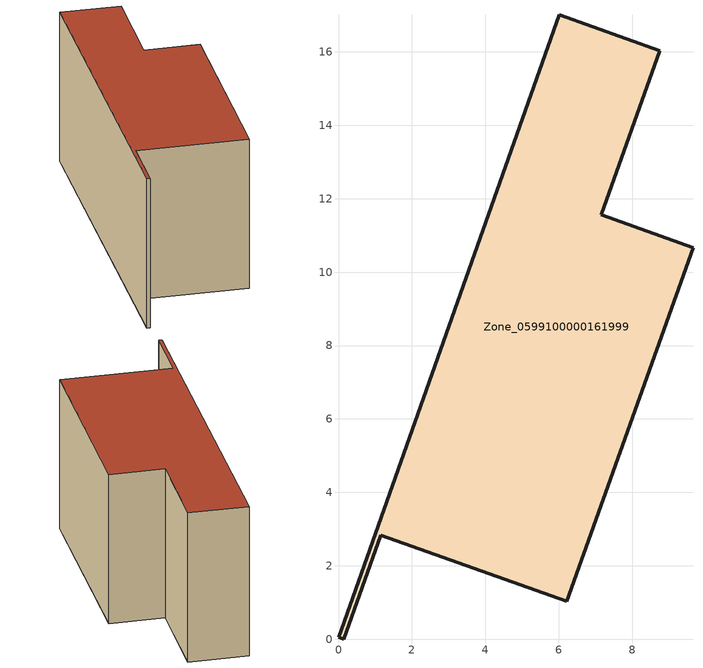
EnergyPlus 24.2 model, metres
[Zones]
Zone_0599100000161999
 floor ground (C_G): 0,0.05 6.02,17.01 8.75,16.03 7.16,11.56 9.66,10.67 6.22,1.03 1.15,2.83 0.14,0 z0.52
 wall outside (C_F): 6.02,17.01 0,0.05 0.14,0 1.15,2.83 6.22,1.03 9.66,10.67 7.16,11.56 8.75,16.03 6.02,17.01 z0.52:8.16
 roof outside (C_R): 8.75,16.03 6.02,17.01 0,0.05 0.14,0 1.15,2.83 6.22,1.03 9.66,10.67 7.16,11.56 z8.16
[BUILDING]
Pand.0599100000161999: North Axis=0; Terrain=City; Loads Convergence Tolerance Value=0.04; Temperature Convergence Tolerance Value=0.4; Solar Distribution=FullExterior; Maximum Number of Warmup Days=25; Minimum Number of Warmup Days=1
[Site:Location]
Rotterdam.The.Hague.AP_ZH_NLD Design_Conditions: Latitude=51.96; Longitude=4.45; Time Zone=1; Elevation=-4.5
[SITE:GROUNDTEMPERATURE:BUILDINGSURFACE]
18, 18, 18, 18, 18, 18, 18, 18, 18, 18, 18, 18
[MATERIAL] Thermal Absorptance=0.9; Solar Absorptance=0.7; Visible Absorptance=0.7
Name | Roughness | Thickness | Conductivity | Density | Specific Heat
G.TI.1975-1991 | MediumSmooth | 0.15 | 0.288461 | 540 | 1210
F.TI.1975-1991 | Rough | 0.3 | 0.230769 | 1920 | 840
R.TI.1975-1991 | MediumRough | 0.2 | 0.153846 | 1500 | 1000
[CONSTRUCTION]
C_G: G.TI.1975-1991
C_F: F.TI.1975-1991
C_R: R.TI.1975-1991
[ZONE]
Zone_0599100000161999: Type=1; Multiplier=1; Ceiling Height=Autocalculate; Volume=Autocalculate; Floor Area=autocalculate; Part of Total Floor Area=Yes
[ZONEINFILTRATION:DESIGNFLOWRATE]
Infil_Zone_0599100000161999: Zone or ZoneList or Space or SpaceList=Zone_0599100000161999; Schedule=AlwaysOn; Design Flow Rate Calculation Method=Flow/Area; Flow Rate per Floor Area=0.003; Constant Term Coefficient=1; Temperature Term Coefficient=0; Velocity Term Coefficient=0; Velocity Squared Term Coefficient=0
[HVACTEMPLATE:ZONE:IDEALLOADSAIRSYSTEM]
Zone_0599100000161999: Maximum Heating Supply Air Temperature=50; Minimum Cooling Supply Air Temperature=13; Maximum Heating Supply Air Humidity Ratio=0.0156; Minimum Cooling Supply Air Humidity Ratio=0.0077; Heating Limit=NoLimit; Cooling Limit=NoLimit; Dehumidification Control Type=ConstantSensibleHeatRatio; Cooling Sensible Heat Ratio=0.7; Dehumidification Setpoint=60; Humidification Control Type=None; Humidification Setpoint=30; Outdoor Air Method=None; Outdoor Air Flow Rate per Person=0.00944; Outdoor Air Flow Rate per Zone Floor Area=0; Outdoor Air Flow Rate per Zone=0; Demand Controlled Ventilation Type=None; Outdoor Air Economizer Type=NoEconomizer; Heat Recovery Type=None; Sensible Heat Recovery Effectiveness=0.7; Latent Heat Recovery Effectiveness=0.65
[ZONECONTROL:THERMOSTAT]
ThermostatControl_Zone_0599100000161999: Zone or ZoneList=Zone_0599100000161999; Control Type Schedule=DualSetpointControlType; Control 1=Thermostat_Zone_0599100000161999; Temperature Difference Between Cutout And Setpoint=0
[THERMOSTATSETPOINT:DUALSETPOINT]
Thermostat_Zone_0599100000161999: Heating Setpoint Temperature Schedule=HeatingSetpoint_Zone_0599100000161999; Cooling Setpoint Temperature Schedule=CoolingSetpoint_Zone_0599100000161999
[SCHEDULE:COMPACT]
HeatingSetpoint_Zone_0599100000161999: Through: 12/31, For: AllDays, Until: 24:00, 21
CoolingSetpoint_Zone_0599100000161999: Through: 12/31, For: AllDays, Until: 24:00, 24
DualSetpointControlType: Through: 12/31, For: AllDays, Until: 24:00, 4
AlwaysOn: Through: 12/31, For: AllDays, Until: 24:00, 1
